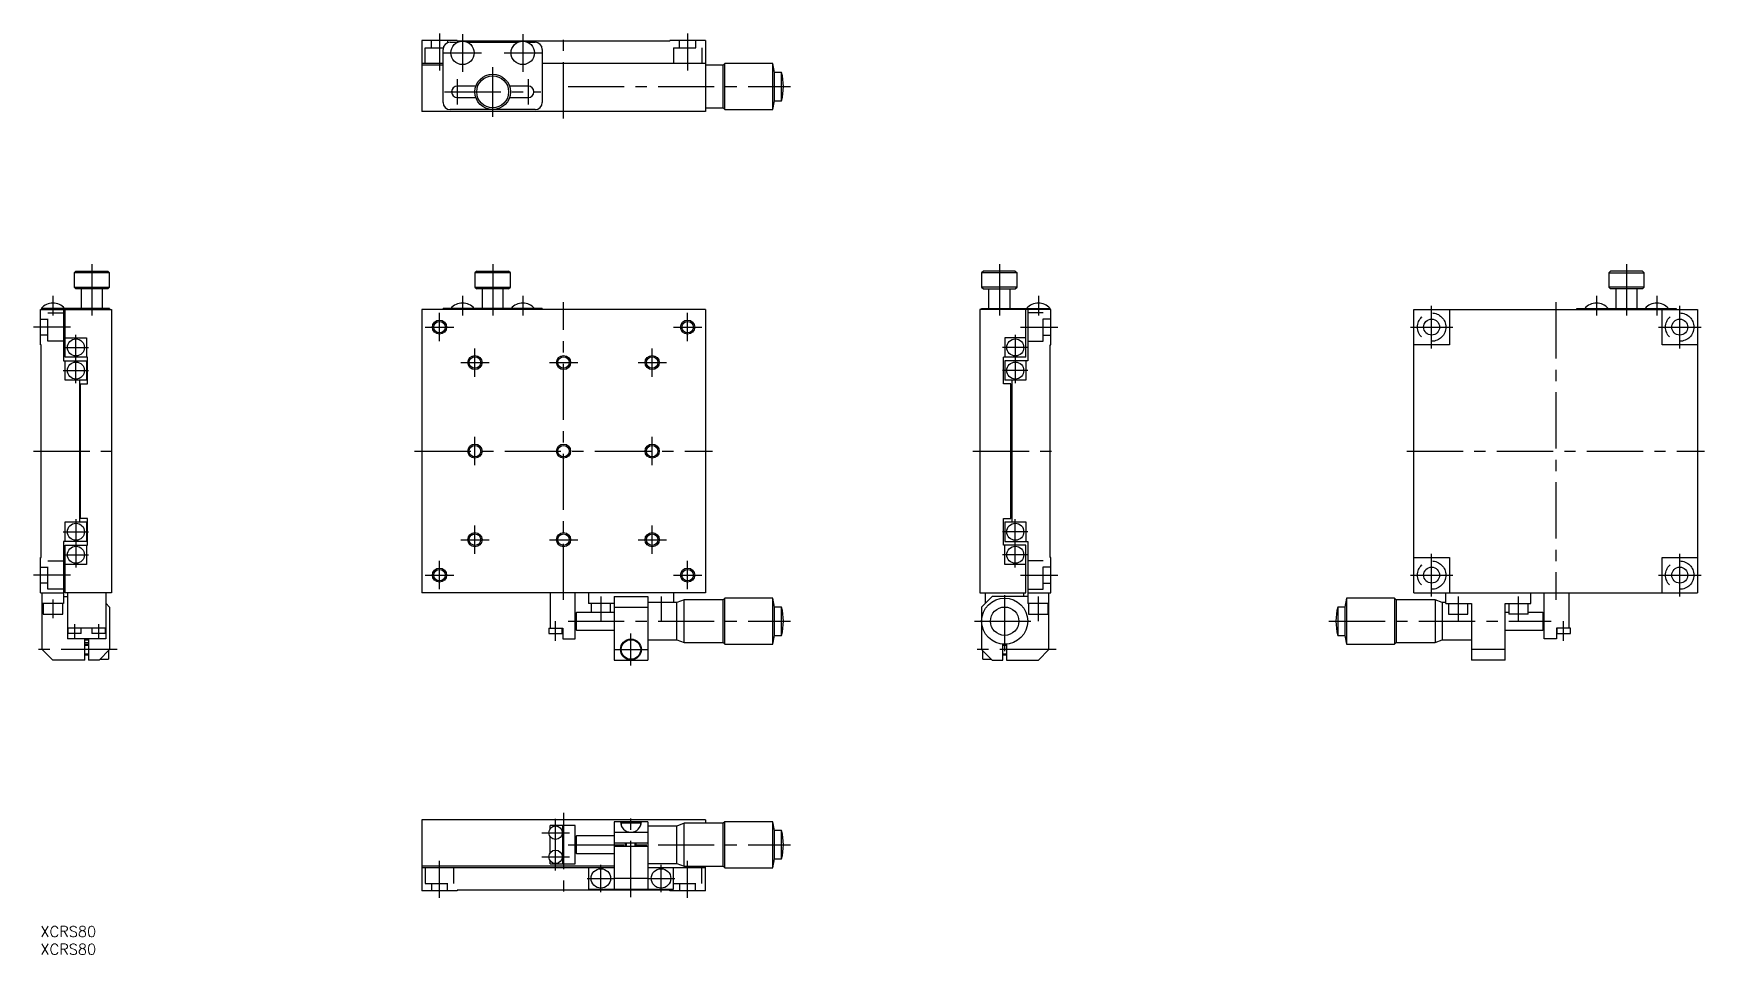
# Model space of a CAD drawing. Extents: x -2 to 469, y -8 to 252.
import ezdxf

# ---------------------------------------------------------------- set-up
doc = ezdxf.new("R2010")
doc.units = 0
doc.header["$LTSCALE"] = 0.5
doc.linetypes.add('CENTER', pattern=[50.8, 31.75, -6.35, 6.35, -6.35])
doc.linetypes.add('DASHED', pattern=[19.05, 12.7, -6.35])
for name, color, linetype in [('MSM_CENTER', 1, 'CENTER'), ('MSM_CONTINUOUS', 7, 'CONTINUOUS'), ('MSM_DASHED', 4, 'DASHED'), ('MSM_NARROW', 5, 'CONTINUOUS'), ('MSM_PART_NUMBER', 7, 'CONTINUOUS')]:
    doc.layers.add(name, color=color, linetype=linetype)
doc.styles.get("Standard").update_dxf_attribs({"font": 'txt.shx', "height": 3, "bigfont": 'bigfont.shx'})

# ---------------------------------------------------------------- blocks, each defined once
blk = doc.blocks.new('*U2')
at = {"layer": 'MSM_PART_NUMBER'}
blk.add_text('XCRS80', height=3, dxfattribs=at).set_placement((0, -3))
blk = doc.blocks.new('*U3')
at = {"layer": 'MSM_PART_NUMBER'}
blk.add_text('XCRS80', height=3, dxfattribs=at).set_placement((0, -8))

msp = doc.modelspace()

# ---------------------------------------------------------------- linework, layer by layer
at = {"layer": 'MSM_CENTER'}
for p, q in [((112.56, 252), (112.56, 241.5)), ((119.05, 251.8), (119.05, 241.2)), ((136.05, 251.8), (136.05, 241.2)), ((147.56, 228), (147.56, 252)), ((182.56, 252), (182.56, 241.5)), ((113.75, 246.5), (124.36, 246.5)), ((130.76, 246.5), (141.35, 246.5)), ((127.56, 228.5), (127.56, 242.5)), ((117.56, 239.1), (117.56, 231.9)), ((137.56, 239.1), (137.56, 231.9)), ((148.81, 237), (211.55, 237)), ((113.95, 235.5), (141.16, 235.5)), ((14.5, 186.9), (14.5, 172.4)), ((127.56, 186.9), (127.56, 172.4)), ((270.5, 186.9), (270.5, 172.4)), ((447.44, 186.9), (447.44, 172.4)), ((3.5, 177.9), (3.5, 172.4)), ((119.05, 177.9), (119.05, 172.4)), ((136.05, 177.9), (136.05, 172.4)), ((147.56, 92.1), (147.56, 176.1)), ((281.5, 177.9), (281.5, 172.4)), ((392.44, 163.1), (392.44, 175.1)), ((427.44, 176.1), (427.44, 92.1)), ((438.94, 177.9), (438.94, 172.4)), ((455.94, 177.9), (455.94, 172.4)), ((462.44, 163.1), (462.44, 175.1)), ((112.56, 165.1), (112.56, 173.1)), ((182.56, 165.1), (182.56, 173.1)), ((8.5, 169.1), (-2, 169.1)), ((10, 153.28), (10, 166.92)), ((108.56, 169.1), (116.56, 169.1)), ((178.56, 169.1), (186.56, 169.1)), ((275, 166.92), (275, 153.28)), ((276.5, 169.1), (287, 169.1)), ((386.44, 169.1), (398.44, 169.1)), ((456.44, 169.1), (468.44, 169.1)), ((6.43, 163.35), (13.57, 163.35)), ((122.56, 155.1), (122.56, 163.1)), ((172.56, 155.1), (172.56, 163.1)), ((278.57, 163.35), (271.43, 163.35)), ((6.43, 156.85), (13.57, 156.85)), ((118.56, 159.1), (126.56, 159.1)), ((143.56, 159.1), (151.56, 159.1)), ((168.56, 159.1), (176.56, 159.1)), ((278.57, 156.85), (271.43, 156.85)), ((122.56, 130.1), (122.56, 138.1)), ((172.56, 130.1), (172.56, 138.1)), ((-2, 134.1), (22, 134.1)), ((105.55, 134.1), (189.56, 134.1)), ((263, 134.1), (287, 134.1)), ((385.44, 134.1), (469.44, 134.1)), ((10, 114.92), (10, 101.28)), ((275, 101.28), (275, 114.92)), ((6.43, 111.35), (13.57, 111.35)), ((118.56, 109.1), (126.56, 109.1)), ((122.56, 105.1), (122.56, 113.1)), ((143.56, 109.1), (151.56, 109.1)), ((168.56, 109.1), (176.56, 109.1)), ((172.56, 105.1), (172.56, 113.1)), ((278.57, 111.35), (271.43, 111.35)), ((6.43, 104.85), (13.57, 104.85)), ((278.57, 104.85), (271.43, 104.85)), ((392.44, 93.1), (392.44, 105.1)), ((462.44, 93.1), (462.44, 105.1)), ((8.5, 99.1), (-2, 99.1)), ((108.56, 99.1), (116.56, 99.1)), ((112.56, 95.1), (112.56, 103.1)), ((178.56, 99.1), (186.56, 99.1)), ((182.56, 95.1), (182.56, 103.1)), ((276.5, 99.1), (287, 99.1)), ((386.44, 99.1), (398.44, 99.1)), ((456.44, 99.1), (468.44, 99.1)), ((272, 77.6), (272, 94.6)), ((3.5, 92.27), (3.5, 86.93)), ((158.06, 93.1), (158.06, 86.1)), ((175.06, 93.1), (175.06, 86.1)), ((281.5, 86.1), (281.5, 93.1)), ((399.94, 93.1), (399.94, 86.1)), ((416.94, 86.1), (416.94, 93.1)), ((9.6, 85.27), (9.6, 81.43)), ((16.4, 85.27), (16.4, 81.43)), ((145.3, 80.6), (145.3, 86.1)), ((148.81, 86.1), (211.55, 86.1)), ((263.5, 86.1), (280.5, 86.1)), ((363.45, 86.1), (426.19, 86.1)), ((429.69, 80.6), (429.69, 86.1)), ((166.56, 73.55), (166.56, 82.65)), ((21.67, 78.1), (-1.5, 78.1)), ((162, 78.1), (171.11, 78.1)), ((286.5, 78.1), (263.5, 78.1)), ((145.3, 15.7), (145.3, 30.3)), ((147.56, 32), (147.56, 8)), ((166.56, 8.2), (166.56, 32)), ((141.41, 26.4), (149.21, 26.4)), ((141.41, 19.6), (149.21, 19.6)), ((148.81, 23), (211.55, 23)), ((112.56, 8), (112.56, 18.5)), ((158.06, 9.64), (158.06, 17.36)), ((175.06, 9.64), (175.06, 17.36)), ((182.56, 8), (182.56, 18.5)), ((154.19, 13.5), (161.92, 13.5)), ((171.19, 13.5), (178.92, 13.5))]:
    msp.add_line(p, q, dxfattribs=at)
at = {"layer": 'MSM_CONTINUOUS'}
for p, q in [((117.56, 250), (107.56, 250)), ((107.56, 250), (107.56, 230)), ((117.56, 250), (117.56, 249.8)), ((177.56, 249.8), (177.56, 250)), ((187.56, 250), (177.56, 250)), ((187.56, 250), (187.56, 230)), ((113.56, 232.5), (113.56, 247.5)), ((115.56, 249.5), (117.68, 249.5)), ((177.56, 249.8), (117.56, 249.8)), ((120.43, 249.5), (134.68, 249.5)), ((137.43, 249.5), (139.56, 249.5)), ((141.56, 247.5), (141.56, 232.5)), ((113.56, 243.5), (107.56, 243.5)), ((113.56, 243), (107.56, 243)), ((187.56, 243.5), (141.56, 243.5)), ((192.55, 243.05), (187.56, 243.05)), ((192.55, 230.95), (192.55, 243.05)), ((193.05, 243.5), (192.55, 243.05)), ((193.05, 230.5), (193.05, 243.5)), ((206.55, 243.5), (193.05, 243.5)), ((206.55, 230.5), (206.55, 243.5)), ((207.05, 241), (206.55, 243.5)), ((207.05, 233), (207.05, 241)), ((209.05, 241), (207.05, 241)), ((209.05, 233), (209.05, 241)), ((122.82, 237.1), (117.56, 237.1)), ((137.56, 237.1), (132.29, 237.1)), ((117.56, 233.9), (122.82, 233.9)), ((132.29, 233.9), (137.56, 233.9)), ((206.55, 230.5), (207.05, 233)), ((207.05, 233), (209.05, 233)), ((187.56, 230), (107.56, 230)), ((139.56, 230.5), (115.56, 230.5)), ((187.56, 230.95), (192.55, 230.95)), ((192.55, 230.95), (193.05, 230.5)), ((193.05, 230.5), (206.55, 230.5)), ((10, 184.9), (9.5, 184.4)), ((19.5, 184.4), (9.5, 184.4)), ((9.5, 184.4), (9.5, 180.4)), ((10, 184.9), (19, 184.9)), ((19.5, 184.4), (19, 184.9)), ((19.5, 180.4), (19.5, 184.4)), ((123.06, 184.9), (122.56, 184.4)), ((132.56, 184.4), (122.56, 184.4)), ((122.56, 184.4), (122.56, 180.4)), ((123.06, 184.9), (132.06, 184.9)), ((132.56, 184.4), (132.06, 184.9)), ((132.56, 180.4), (132.56, 184.4)), ((266, 184.9), (265.5, 184.4)), ((275.5, 184.4), (265.5, 184.4)), ((265.5, 184.4), (265.5, 180.4)), ((275, 184.9), (266, 184.9)), ((275, 184.9), (275.5, 184.4)), ((275.5, 180.4), (275.5, 184.4)), ((442.94, 184.9), (442.44, 184.4)), ((442.44, 184.4), (452.44, 184.4)), ((442.44, 184.4), (442.44, 180.4)), ((451.94, 184.9), (442.94, 184.9)), ((451.94, 184.9), (452.44, 184.4)), ((452.44, 180.4), (452.44, 184.4)), ((9.5, 180.4), (19.5, 180.4)), ((9.5, 180.4), (10, 179.9)), ((19, 179.9), (10, 179.9)), ((11.5, 179.9), (11.5, 174.4)), ((17.5, 174.4), (17.5, 179.9)), ((19, 179.9), (19.5, 180.4)), ((122.56, 180.4), (132.56, 180.4)), ((122.56, 180.4), (123.06, 179.9)), ((132.06, 179.9), (123.06, 179.9)), ((124.56, 179.9), (124.56, 174.4)), ((130.56, 174.4), (130.56, 179.9)), ((132.06, 179.9), (132.56, 180.4)), ((265.5, 180.4), (266, 179.9)), ((275.5, 180.4), (265.5, 180.4)), ((266, 179.9), (275, 179.9)), ((267.5, 174.4), (267.5, 179.9)), ((273.5, 174.4), (273.5, 179.9)), ((275, 179.9), (275.5, 180.4)), ((442.44, 180.4), (442.94, 179.9)), ((452.44, 180.4), (442.44, 180.4)), ((451.94, 179.9), (442.94, 179.9)), ((444.44, 179.9), (444.44, 174.4)), ((450.44, 174.4), (450.44, 179.9)), ((451.94, 179.9), (452.44, 180.4)), ((0, 164.1), (0, 174.1)), ((0, 174.1), (20, 174.1)), ((19.5, 174.4), (0.2, 174.4)), ((0.5, 174.1), (0.5, 174.4)), ((6.5, 174.1), (6.5, 159.6)), ((7, 160.6), (7, 174.1)), ((19.5, 174.4), (19.5, 174.1)), ((20, 174.1), (20, 94.1)), ((187.56, 174.1), (107.56, 174.1)), ((107.56, 174.1), (107.56, 94.1)), ((113.56, 174.1), (113.56, 174.4)), ((141.56, 174.4), (113.56, 174.4)), ((141.56, 174.4), (141.56, 174.1)), ((187.56, 174.1), (187.56, 94.1)), ((285, 174.1), (265, 174.1)), ((265, 174.1), (265, 94.1)), ((265.5, 174.1), (265.5, 174.4)), ((265.5, 174.4), (284.8, 174.4)), ((278, 160.6), (278, 174.1)), ((278.5, 174.1), (278.5, 159.6)), ((284.5, 174.4), (284.5, 174.1)), ((285, 164.1), (285, 174.1)), ((387.44, 174.1), (467.44, 174.1)), ((387.44, 94.1), (387.44, 174.1)), ((397.44, 174.1), (397.44, 164.1)), ((433.44, 174.1), (433.44, 174.4)), ((433.44, 174.4), (461.44, 174.4)), ((457.44, 164.1), (457.44, 174.1)), ((461.44, 174.4), (461.44, 174.1)), ((467.44, 174.1), (467.44, 94.1)), ((7, 166.1), (13, 166.1)), ((13, 166.1), (13, 160.6)), ((278, 166.1), (272, 166.1)), ((272, 166.1), (272, 160.6)), ((0.2, 164.1), (0, 164.1)), ((0.2, 104.1), (0.2, 164.1)), ((13.3, 160.6), (7, 160.6)), ((13.3, 153.1), (13.3, 160.6)), ((271.7, 153.1), (271.7, 160.6)), ((278, 160.6), (271.7, 160.6)), ((284.8, 164.1), (285, 164.1)), ((284.8, 104.1), (284.8, 164.1)), ((397.44, 164.1), (387.44, 164.1)), ((467.44, 164.1), (457.44, 164.1)), ((6.5, 159.6), (13, 159.6)), ((7, 154.1), (7, 159.6)), ((13, 159.6), (13, 154.1)), ((272, 159.6), (272, 154.1)), ((278.5, 159.6), (272, 159.6)), ((278, 159.6), (278, 154.1)), ((13, 154.1), (7, 154.1)), ((11, 154.1), (11, 114.1)), ((11.3, 153.1), (13.3, 153.1)), ((11.3, 115.1), (11.3, 153.1)), ((273.7, 153.1), (271.7, 153.1)), ((278, 154.1), (272, 154.1)), ((273.7, 115.1), (273.7, 153.1)), ((274, 154.1), (274, 114.1)), ((7, 114.1), (13, 114.1)), ((7, 108.6), (7, 114.1)), ((13.3, 115.1), (11.3, 115.1)), ((13, 114.1), (13, 108.6)), ((13.3, 107.6), (13.3, 115.1)), ((271.7, 107.6), (271.7, 115.1)), ((271.7, 115.1), (273.7, 115.1)), ((272, 114.1), (272, 108.6)), ((272, 114.1), (278, 114.1)), ((278, 114.1), (278, 108.6)), ((13, 108.6), (6.5, 108.6)), ((6.5, 108.6), (6.5, 91.1)), ((272, 108.6), (278.5, 108.6)), ((278.5, 108.6), (278.5, 91.1)), ((0, 104.1), (0.2, 104.1)), ((0, 94.1), (0, 104.1)), ((7, 94.1), (7, 107.6)), ((7, 107.6), (13.3, 107.6)), ((13, 107.6), (13, 102.1)), ((278, 107.6), (271.7, 107.6)), ((272, 102.1), (272, 107.6)), ((278, 94.1), (278, 107.6)), ((285, 104.1), (284.8, 104.1)), ((285, 94.1), (285, 104.1)), ((387.44, 104.1), (397.44, 104.1)), ((397.44, 104.1), (397.44, 94.1)), ((457.44, 104.1), (467.44, 104.1)), ((457.44, 94.1), (457.44, 104.1)), ((13, 102.1), (7, 102.1)), ((278, 102.1), (272, 102.1)), ((0, 94.1), (6.5, 94.1)), ((0.5, 78.1), (0.5, 94.1)), ((6.5, 91.1), (0.5, 91.1)), ((0.75, 91.1), (0.75, 88.1)), ((6.25, 88.1), (6.25, 91.1)), ((6.5, 93.1), (7.6, 93.1)), ((20, 94.1), (7, 94.1)), ((7.6, 94.1), (7.6, 81.1)), ((18.4, 94.1), (18.4, 81.1)), ((18.4, 91.2), (19.5, 90.1)), ((19.5, 90.1), (19.5, 78.1)), ((187.56, 94.1), (107.56, 94.1)), ((143.81, 94.1), (143.81, 84.1)), ((150.81, 81.1), (150.81, 94.1)), ((154.56, 94.1), (154.56, 91.1)), ((161.81, 91.1), (154.56, 91.1)), ((155.31, 91.1), (155.31, 88.6)), ((160.81, 88.6), (160.81, 91.1)), ((161.81, 93.1), (171.31, 93.1)), ((161.81, 93.1), (161.81, 75.1)), ((161.81, 90.1), (171.31, 90.1)), ((171.31, 93.1), (171.31, 75.1)), ((179.55, 91.35), (171.31, 91.35)), ((178.56, 94.1), (178.56, 91.35)), ((181.55, 92.15), (179.55, 91.35)), ((179.55, 80.85), (179.55, 91.35)), ((192.55, 92.15), (181.55, 92.15)), ((181.55, 80.05), (181.55, 92.15)), ((193.05, 92.6), (192.55, 92.15)), ((192.55, 80.05), (192.55, 92.15)), ((206.55, 92.6), (193.05, 92.6)), ((193.05, 79.6), (193.05, 92.6)), ((207.05, 90.1), (206.55, 92.6)), ((206.55, 79.6), (206.55, 92.6)), ((209.05, 90.1), (207.05, 90.1)), ((207.05, 82.1), (207.05, 90.1)), ((209.05, 82.1), (209.05, 90.1)), ((265, 94.1), (278, 94.1)), ((268.5, 93.1), (265.5, 90.1)), ((265.5, 90.1), (265.5, 78.1)), ((266.6, 91.2), (266.6, 94.1)), ((278.5, 93.1), (268.5, 93.1)), ((277.4, 93.1), (277.4, 94.1)), ((278.5, 94.1), (285, 94.1)), ((284.5, 91.1), (278.5, 91.1)), ((278.75, 91.1), (278.75, 88.1)), ((284.25, 88.1), (284.25, 91.1)), ((284.5, 78.1), (284.5, 94.1)), ((367.95, 90.1), (365.95, 90.1)), ((365.95, 90.1), (365.95, 82.1)), ((368.45, 92.6), (367.95, 90.1)), ((367.95, 90.1), (367.95, 82.1)), ((381.95, 92.6), (368.45, 92.6)), ((368.45, 92.6), (368.45, 79.6)), ((382.45, 92.15), (381.95, 92.6)), ((381.95, 92.6), (381.95, 79.6)), ((393.45, 92.15), (382.45, 92.15)), ((382.45, 92.15), (382.45, 80.05)), ((387.44, 94.1), (467.44, 94.1)), ((395.45, 91.35), (393.45, 92.15)), ((393.45, 92.15), (393.45, 80.05)), ((396.44, 91.35), (395.45, 91.35)), ((395.45, 91.35), (395.45, 80.85)), ((396.44, 91.1), (396.44, 94.1)), ((396.44, 91.1), (403.69, 91.1)), ((397.19, 91.1), (397.19, 88.1)), ((402.69, 88.1), (402.69, 91.1)), ((403.69, 91.1), (403.69, 75.1)), ((413.19, 91.1), (420.44, 91.1)), ((413.19, 75.1), (413.19, 91.1)), ((414.19, 91.1), (414.19, 88.1)), ((419.69, 88.1), (419.69, 91.1)), ((420.44, 91.1), (420.44, 94.1)), ((424.19, 81.1), (424.19, 94.1)), ((431.19, 94.1), (431.19, 84.1)), ((0.75, 88.1), (6.25, 88.1)), ((161.81, 88.6), (151.17, 88.6)), ((151.17, 83.6), (151.17, 88.6)), ((278.75, 88.1), (284.25, 88.1)), ((397.19, 88.1), (402.69, 88.1)), ((414.19, 88.6), (413.19, 88.6)), ((419.69, 88.1), (414.19, 88.1)), ((423.83, 88.6), (419.69, 88.6)), ((423.83, 88.6), (423.83, 83.6)), ((18.4, 84.1), (7.6, 84.1)), ((18.4, 81.1), (7.6, 81.1)), ((7.7, 84.1), (7.7, 82.6)), ((11.5, 82.6), (7.7, 82.6)), ((11.5, 82.6), (11.5, 84.1)), ((12.5, 75.1), (12.5, 81.1)), ((13.5, 81.1), (13.5, 75.1)), ((14.5, 84.1), (14.5, 82.6)), ((18.3, 82.6), (14.5, 82.6)), ((18.3, 82.6), (18.3, 84.1)), ((143.41, 84.1), (143.41, 82.6)), ((143.41, 84.1), (147.31, 84.1)), ((143.41, 82.6), (147.2, 82.6)), ((147.2, 82.6), (147.2, 84.1)), ((147.31, 84.1), (147.31, 81.1)), ((147.31, 81.1), (150.81, 81.1)), ((151.17, 83.6), (161.81, 83.6)), ((171.31, 80.85), (179.55, 80.85)), ((179.55, 80.85), (181.55, 80.05)), ((206.55, 79.6), (207.05, 82.1)), ((207.05, 82.1), (209.05, 82.1)), ((365.95, 82.1), (367.95, 82.1)), ((367.95, 82.1), (368.45, 79.6)), ((393.45, 80.05), (395.45, 80.85)), ((395.45, 80.85), (403.69, 80.85)), ((413.19, 83.6), (423.83, 83.6)), ((427.69, 81.1), (424.19, 81.1)), ((427.69, 84.1), (427.69, 81.1)), ((431.59, 84.1), (427.69, 84.1)), ((427.79, 84.1), (427.79, 82.6)), ((427.79, 82.6), (431.59, 82.6)), ((431.59, 82.6), (431.59, 84.1)), ((3.5, 75.1), (0.5, 78.1)), ((12.5, 79.6), (13.5, 79.6)), ((12.5, 76.6), (13.5, 76.6)), ((19.5, 78.1), (16.5, 75.1)), ((19.2, 77.8), (19.2, 75.35)), ((161.81, 78.1), (171.31, 78.1)), ((181.55, 80.05), (192.55, 80.05)), ((192.55, 80.05), (193.05, 79.6)), ((193.05, 79.6), (206.55, 79.6)), ((265.5, 78.1), (268.5, 75.1)), ((265.8, 75.35), (265.8, 77.8)), ((271.5, 75.1), (271.5, 79.62)), ((271.5, 79.6), (272.5, 79.6)), ((271.5, 76.6), (272.5, 76.6)), ((272.5, 79.62), (272.5, 75.1)), ((281.5, 75.1), (284.5, 78.1)), ((368.45, 79.6), (381.95, 79.6)), ((381.95, 79.6), (382.45, 80.05)), ((382.45, 80.05), (393.45, 80.05)), ((413.19, 78.1), (403.69, 78.1)), ((12.5, 75.1), (3.5, 75.1)), ((16.5, 75.1), (13.5, 75.1)), ((16.75, 75.35), (19.2, 75.35)), ((161.81, 75.1), (171.31, 75.1)), ((265.8, 75.35), (268.25, 75.35)), ((268.5, 75.1), (271.5, 75.1)), ((272.5, 75.1), (281.5, 75.1)), ((413.19, 75.1), (403.69, 75.1)), ((187.56, 30), (107.56, 30)), ((107.56, 30), (107.56, 10)), ((143.81, 27.57), (143.81, 28.4)), ((150.81, 28.4), (143.81, 28.4)), ((147.31, 17.6), (147.31, 28.4)), ((150.81, 17.6), (150.81, 28.4)), ((161.81, 29.5), (161.81, 10.5)), ((171.31, 29.5), (161.81, 29.5)), ((163.81, 29.2), (163.81, 28.43)), ((163.81, 29.2), (169.31, 29.2)), ((169.31, 28.43), (169.31, 29.2)), ((171.31, 29.5), (171.31, 10.5)), ((181.55, 29.05), (179.55, 28.25)), ((181.55, 16.95), (181.55, 29.05)), ((192.55, 29.05), (181.55, 29.05)), ((187.56, 30), (187.56, 29.05)), ((192.55, 16.95), (192.55, 29.05)), ((193.05, 29.5), (192.55, 29.05)), ((193.05, 16.5), (193.05, 29.5)), ((206.55, 29.5), (193.05, 29.5)), ((206.55, 16.5), (206.55, 29.5)), ((207.05, 27), (206.55, 29.5)), ((143.81, 20.77), (143.81, 25.23)), ((151.17, 20.5), (151.17, 25.5)), ((161.81, 25.5), (151.17, 25.5)), ((171.31, 26.5), (161.81, 26.5)), ((179.55, 28.25), (171.31, 28.25)), ((179.55, 17.75), (179.55, 28.25)), ((207.05, 19), (207.05, 27)), ((209.05, 27), (207.05, 27)), ((209.05, 19), (209.05, 27)), ((151.17, 20.5), (161.81, 20.5)), ((161.81, 23.5), (171.31, 23.5)), ((171.31, 22.5), (161.81, 22.5)), ((165.06, 22.5), (165.06, 23.5)), ((168.06, 22.5), (168.06, 23.5)), ((206.55, 16.5), (207.05, 19)), ((207.05, 19), (209.05, 19)), ((161.81, 17), (107.56, 17)), ((161.81, 16.5), (107.56, 16.5)), ((143.81, 17.6), (143.81, 18.43)), ((143.81, 17.6), (150.81, 17.6)), ((154.56, 16.5), (154.56, 10.5)), ((171.31, 17.75), (179.55, 17.75)), ((187.56, 16.5), (171.31, 16.5)), ((178.56, 10.5), (178.56, 16.5)), ((179.55, 17.75), (181.55, 16.95)), ((181.55, 16.95), (192.55, 16.95)), ((187.56, 10), (187.56, 16.95)), ((192.55, 16.95), (193.05, 16.5)), ((193.05, 16.5), (206.55, 16.5)), ((117.56, 10), (107.56, 10)), ((177.56, 10.2), (117.56, 10.2)), ((117.56, 10.2), (117.56, 10)), ((154.56, 10.5), (178.56, 10.5)), ((171.31, 13.5), (161.81, 13.5)), ((177.56, 10), (177.56, 10.2)), ((187.56, 10), (177.56, 10))]:
    msp.add_line(p, q, dxfattribs=at)
for centre, radius in [((119.05, 246.5), 3.3), ((136.05, 246.5), 3.3), ((127.56, 235.5), 5), ((127.56, 235.5), 4.5), ((112.56, 169.1), 1.62), ((182.56, 169.1), 1.62), ((392.44, 169.1), 2.25), ((462.44, 169.1), 2.25), ((10, 163.35), 2.4), ((275, 163.35), 2.4), ((122.56, 159.1), 1.62), ((147.56, 159.1), 1.62), ((172.56, 159.1), 1.62), ((10, 156.85), 2.4), ((275, 156.85), 2.4), ((122.56, 134.1), 1.62), ((147.56, 134.1), 1.62), ((172.56, 134.1), 1.62), ((10, 111.35), 2.4), ((275, 111.35), 2.4), ((122.56, 109.1), 1.62), ((147.56, 109.1), 1.62), ((172.56, 109.1), 1.62), ((10, 104.85), 2.4), ((275, 104.85), 2.4), ((112.56, 99.1), 1.62), ((182.56, 99.1), 1.62), ((392.44, 99.1), 2.25), ((462.44, 99.1), 2.25), ((272, 86.1), 6.5), ((272, 86.1), 4), ((166.56, 78.1), 2.95), ((166.56, 78.1), 2.75), ((145.3, 26.4), 1.9), ((145.3, 19.6), 1.9), ((158.06, 13.5), 2.75), ((175.06, 13.5), 2.75)]:
    msp.add_circle(centre, radius, dxfattribs=at)
for centre, radius, start, end in [((115.56, 247.5), 2, 90, 180), ((139.56, 247.5), 2, 0, 90), ((193.31, 237), 16.25, 345.75, 14.25), ((117.56, 235.5), 1.6, 90, 270), ((137.56, 235.5), 1.6, 270, 90), ((115.56, 232.5), 2, 180, 270), ((139.56, 232.5), 2, 270, 0), ((3.5, 171.52), 4.38, 41.1121, 138.8879), ((119.05, 171.52), 4.38, 41.1121, 138.8879), ((136.05, 171.52), 4.38, 41.1121, 138.8879), ((281.5, 171.52), 4.38, 41.1121, 138.8879), ((438.94, 171.52), 4.38, 41.1121, 138.8879), ((455.94, 171.52), 4.38, 41.1121, 138.8879), ((193.31, 86.1), 16.25, 345.75, 14.25), ((381.7, 86.1), 16.25, 165.75, 194.25), ((159.44, 86.1), 8.63, 163.1627, 196.8373), ((415.56, 86.1), 8.63, 343.1627, 16.8373), ((13, 86.1), 5.25, 264.535, 275.465), ((13, 86.1), 6.05, 265.2594, 274.7406), ((13, 86.1), 6.5, 265.5883, 274.4117), ((166.56, 29.5), 2.95, 180, 0), ((159.44, 23), 8.63, 163.1627, 196.8373), ((193.31, 23), 16.25, 345.75, 14.25)]:
    msp.add_arc(centre, radius, start, end, dxfattribs=at)
at = {"layer": 'MSM_DASHED'}
for p, q in [((110.31, 247.9), (110.31, 250)), ((114.81, 250), (114.81, 249.35)), ((180.31, 247.9), (180.31, 250)), ((184.8, 250), (184.8, 247.9)), ((108.56, 247.9), (113.6, 247.9)), ((108.56, 243.5), (108.56, 247.9)), ((178.56, 247.9), (186.56, 247.9)), ((178.56, 247.9), (178.56, 243.5)), ((186.56, 247.9), (186.56, 243.5)), ((0, 171.35), (2.1, 171.35)), ((2.1, 165.1), (2.1, 173.1)), ((2.1, 173.1), (6.5, 173.1)), ((282.9, 173.1), (278.5, 173.1)), ((282.9, 165.1), (282.9, 173.1)), ((285, 171.35), (282.9, 171.35)), ((2.1, 166.85), (0, 166.85)), ((6.5, 165.1), (2.1, 165.1)), ((278.5, 165.1), (282.9, 165.1)), ((282.9, 166.85), (285, 166.85)), ((0, 101.35), (2.1, 101.35)), ((2.1, 95.1), (2.1, 103.1)), ((2.1, 103.1), (6.5, 103.1)), ((282.9, 103.1), (278.5, 103.1)), ((282.9, 95.1), (282.9, 103.1)), ((285, 101.35), (282.9, 101.35)), ((2.1, 96.85), (0, 96.85)), ((6.5, 95.1), (2.1, 95.1)), ((278.5, 95.1), (282.9, 95.1)), ((282.9, 96.85), (285, 96.85)), ((108.56, 16.5), (108.56, 12.1)), ((116.56, 12.1), (116.56, 16.5)), ((186.56, 12.1), (186.56, 16.5)), ((108.56, 12.1), (116.56, 12.1)), ((110.31, 12.1), (110.31, 10)), ((114.81, 10), (114.81, 12.1)), ((178.56, 12.1), (186.56, 12.1)), ((180.31, 12.1), (180.31, 10)), ((184.8, 10), (184.8, 12.1))]:
    msp.add_line(p, q, dxfattribs=at)
for centre in [(392.44, 169.1), (462.44, 169.1), (392.44, 99.1), (462.44, 99.1)]:
    msp.add_circle(centre, 4, dxfattribs=at)
at = {"layer": 'MSM_NARROW'}
for p, q in [((12.5, 79.33), (13.5, 79.33)), ((12.5, 76.87), (13.5, 76.87)), ((271.5, 79.33), (272.5, 79.33)), ((271.5, 76.87), (272.5, 76.87)), ((165.33, 22.5), (165.33, 23.5)), ((167.78, 22.5), (167.78, 23.5))]:
    msp.add_line(p, q, dxfattribs=at)
for centre in [(112.56, 169.1), (182.56, 169.1), (122.56, 159.1), (147.56, 159.1), (172.56, 159.1), (122.56, 134.1), (147.56, 134.1), (172.56, 134.1), (122.56, 109.1), (147.56, 109.1), (172.56, 109.1), (112.56, 99.1), (182.56, 99.1)]:
    msp.add_circle(centre, 2, dxfattribs=at)

# ---------------------------------------------------------------- block references
at = {"layer": 'MSM_CONTINUOUS'}
for name in ['*U2', '*U3']:
    msp.add_blockref(name, (0, 0), dxfattribs=at)

doc.saveas('drawing.dxf')
